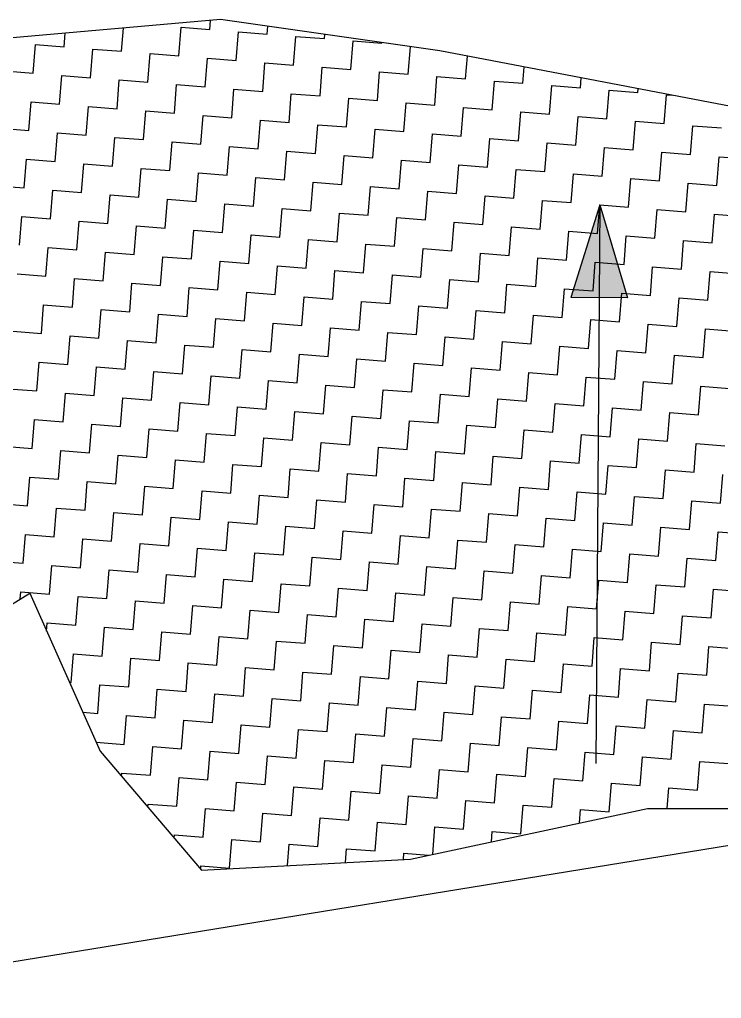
# Model space of a CAD drawing. Header units: metres. Extents: x 281680 to 283954, y 2020493 to 2022850.
# Drawn here: x 283385 to 283540.4, y 2020675.5 to 2020892.1 of the extents above; entities that cross this region are included whole.
import ezdxf

# ---------------------------------------------------------------- set-up
doc = ezdxf.new("R2010")
doc.units = ezdxf.units.M
doc.header["$MEASUREMENT"] = 0
doc.layers.add('POLY_HATCH', color=12, linetype='Continuous')
doc.layers.add('V_BOUND_LINE', color=7, linetype='Continuous')

msp = doc.modelspace()

# ---------------------------------------------------------------- hatches: boundary and pattern name
h = msp.add_hatch(color=256)
h.paths.add_polyline_path([(283513.32, 2020830.6), (283519.6, 2020830.55), (283513.47, 2020851.11)])
h.paths.add_polyline_path([(283513.47, 2020851.11), (283507.05, 2020830.64), (283513.32, 2020830.6)])

# ---------------------------------------------------------------- linework, layer by layer
for points in [[(283513.47, 2020851.11), (283507.05, 2020830.64)], [(283513.47, 2020851.11), (283512.57, 2020727.54)], [(283513.47, 2020851.11), (283519.6, 2020830.55)], [(283519.6, 2020830.55), (283507.05, 2020830.64)]]:
    msp.add_lwpolyline(points)
at = {"layer": 'POLY_HATCH'}
for p, q in [((283429.53, 2020892.11), (283367.48, 2020886.71)), ((283478.05, 2020885.18), (283429.53, 2020892.11)), ((283542.5, 2020872.89), (283478.05, 2020885.18)), ((283375.43, 2020757.96), (283387.26, 2020765.2)), ((283387.26, 2020765.2), (283402.87, 2020730.23)), ((283402.87, 2020730.23), (283425.31, 2020703.92)), ((283471.52, 2020706.37), (283523.99, 2020717.58)), ((283523.99, 2020717.58), (283549.55, 2020717.59)), ((283425.31, 2020703.92), (283471.52, 2020706.37))]:
    msp.add_line(p, q, dxfattribs=at)
at = {"layer": 'POLY_HATCH', "linetype": 'Continuous'}
for p, q in [((283427.14, 2020889.92), (283427.3, 2020891.92)), ((283407.6, 2020885.09), (283408.01, 2020890.24)), ((283420.29, 2020884.08), (283420.8, 2020890.43)), ((283420.8, 2020890.43), (283427.14, 2020889.92)), ((283439.84, 2020888.91), (283439.97, 2020890.62)), ((283394.9, 2020886.1), (283395.14, 2020889.12)), ((283432.99, 2020883.07), (283433.49, 2020889.42)), ((283433.49, 2020889.42), (283439.84, 2020888.91)), ((283445.68, 2020882.06), (283446.18, 2020888.4)), ((283446.18, 2020888.4), (283452.53, 2020887.9)), ((283452.53, 2020887.9), (283452.6, 2020888.82)), ((283388.05, 2020880.26), (283388.56, 2020886.61)), ((283388.56, 2020886.61), (283394.9, 2020886.1)), ((283400.75, 2020879.25), (283401.25, 2020885.6)), ((283401.25, 2020885.6), (283407.6, 2020885.09)), ((283458.37, 2020881.05), (283458.88, 2020887.39)), ((283458.88, 2020887.39), (283465.22, 2020886.89)), ((283465.22, 2020886.89), (283465.23, 2020887.01)), ((283471.07, 2020880.04), (283471.55, 2020886.11)), ((283413.44, 2020878.24), (283413.95, 2020884.59)), ((283413.95, 2020884.59), (283420.29, 2020884.08)), ((283426.13, 2020877.23), (283426.64, 2020883.58)), ((283426.64, 2020883.58), (283432.99, 2020883.07)), ((283483.76, 2020879.02), (283484.16, 2020884.02)), ((283438.83, 2020876.22), (283439.33, 2020882.56)), ((283439.33, 2020882.56), (283445.68, 2020882.06)), ((283451.52, 2020875.21), (283452.03, 2020881.55)), ((283452.03, 2020881.55), (283458.37, 2020881.05)), ((283496.45, 2020878.01), (283496.74, 2020881.62)), ((283381.71, 2020880.77), (283388.05, 2020880.26)), ((283393.89, 2020873.41), (283394.4, 2020879.76)), ((283394.4, 2020879.76), (283400.75, 2020879.25)), ((283464.21, 2020874.19), (283464.72, 2020880.54)), ((283464.72, 2020880.54), (283471.07, 2020880.04)), ((283476.91, 2020873.18), (283477.41, 2020879.53)), ((283477.41, 2020879.53), (283483.76, 2020879.02)), ((283509.15, 2020877), (283509.32, 2020879.22)), ((283406.59, 2020872.4), (283407.09, 2020878.75)), ((283407.09, 2020878.75), (283413.44, 2020878.24)), ((283419.28, 2020871.39), (283419.79, 2020877.73)), ((283419.79, 2020877.73), (283426.13, 2020877.23)), ((283489.6, 2020872.17), (283490.11, 2020878.52)), ((283490.11, 2020878.52), (283496.45, 2020878.01)), ((283502.29, 2020871.16), (283502.8, 2020877.51)), ((283502.8, 2020877.51), (283509.15, 2020877)), ((283521.84, 2020875.99), (283521.91, 2020876.82)), ((283431.97, 2020870.38), (283432.48, 2020876.72)), ((283432.48, 2020876.72), (283438.83, 2020876.22)), ((283444.67, 2020869.36), (283445.17, 2020875.71)), ((283445.17, 2020875.71), (283451.52, 2020875.21)), ((283457.36, 2020868.35), (283457.87, 2020874.7)), ((283457.87, 2020874.7), (283464.21, 2020874.19)), ((283514.99, 2020870.15), (283515.49, 2020876.5)), ((283515.49, 2020876.5), (283521.84, 2020875.99)), ((283527.68, 2020869.14), (283528.19, 2020875.48)), ((283528.19, 2020875.48), (283529.44, 2020875.38)), ((283387.04, 2020867.57), (283387.55, 2020873.92)), ((283387.55, 2020873.92), (283393.89, 2020873.41)), ((283399.73, 2020866.56), (283400.24, 2020872.9)), ((283400.24, 2020872.9), (283406.59, 2020872.4)), ((283470.05, 2020867.34), (283470.56, 2020873.69)), ((283470.56, 2020873.69), (283476.91, 2020873.18)), ((283482.75, 2020866.33), (283483.25, 2020872.68)), ((283483.25, 2020872.68), (283489.6, 2020872.17)), ((283412.43, 2020865.55), (283412.93, 2020871.89)), ((283412.93, 2020871.89), (283419.28, 2020871.39)), ((283425.12, 2020864.53), (283425.63, 2020870.88)), ((283425.63, 2020870.88), (283431.97, 2020870.38)), ((283495.44, 2020865.32), (283495.95, 2020871.67)), ((283495.95, 2020871.67), (283502.29, 2020871.16)), ((283508.14, 2020864.31), (283508.64, 2020870.65)), ((283508.64, 2020870.65), (283514.99, 2020870.15)), ((283380.69, 2020868.07), (283387.04, 2020867.57)), ((283437.82, 2020863.52), (283438.32, 2020869.87)), ((283438.32, 2020869.87), (283444.67, 2020869.36)), ((283450.51, 2020862.51), (283451.01, 2020868.86)), ((283451.01, 2020868.86), (283457.36, 2020868.35)), ((283520.83, 2020863.3), (283521.33, 2020869.64)), ((283521.33, 2020869.64), (283527.68, 2020869.14)), ((283533.52, 2020862.28), (283534.03, 2020868.63)), ((283534.03, 2020868.63), (283540.37, 2020868.13)), ((283392.88, 2020860.72), (283393.39, 2020867.06)), ((283393.39, 2020867.06), (283399.73, 2020866.56)), ((283405.58, 2020859.71), (283406.08, 2020866.05)), ((283406.08, 2020866.05), (283412.43, 2020865.55)), ((283463.2, 2020861.5), (283463.71, 2020867.85)), ((283463.71, 2020867.85), (283470.05, 2020867.34)), ((283475.9, 2020860.49), (283476.4, 2020866.84)), ((283476.4, 2020866.84), (283482.75, 2020866.33)), ((283418.27, 2020858.69), (283418.77, 2020865.04)), ((283418.77, 2020865.04), (283425.12, 2020864.53)), ((283430.96, 2020857.68), (283431.47, 2020864.03)), ((283431.47, 2020864.03), (283437.82, 2020863.52)), ((283488.59, 2020859.48), (283489.09, 2020865.82)), ((283489.09, 2020865.82), (283495.44, 2020865.32)), ((283501.28, 2020858.47), (283501.79, 2020864.81)), ((283501.79, 2020864.81), (283508.14, 2020864.31)), ((283513.98, 2020857.45), (283514.48, 2020863.8)), ((283514.48, 2020863.8), (283520.83, 2020863.3)), ((283443.66, 2020856.67), (283444.16, 2020863.02)), ((283444.16, 2020863.02), (283450.51, 2020862.51)), ((283456.35, 2020855.66), (283456.86, 2020862.01)), ((283456.86, 2020862.01), (283463.2, 2020861.5)), ((283526.67, 2020856.44), (283527.18, 2020862.79)), ((283527.18, 2020862.79), (283533.52, 2020862.28)), ((283539.36, 2020855.43), (283539.87, 2020861.78)), ((283539.87, 2020861.78), (283546.22, 2020861.27)), ((283386.03, 2020854.88), (283386.54, 2020861.22)), ((283386.54, 2020861.22), (283392.88, 2020860.72)), ((283398.72, 2020853.86), (283399.23, 2020860.21)), ((283399.23, 2020860.21), (283405.58, 2020859.71)), ((283469.04, 2020854.65), (283469.55, 2020860.99)), ((283469.55, 2020860.99), (283475.9, 2020860.49)), ((283481.74, 2020853.64), (283482.24, 2020859.98)), ((283482.24, 2020859.98), (283488.59, 2020859.48)), ((283411.42, 2020852.85), (283411.92, 2020859.2)), ((283411.92, 2020859.2), (283418.27, 2020858.69)), ((283424.11, 2020851.84), (283424.62, 2020858.19)), ((283424.62, 2020858.19), (283430.96, 2020857.68)), ((283494.43, 2020852.63), (283494.94, 2020858.97)), ((283494.94, 2020858.97), (283501.28, 2020858.47)), ((283507.12, 2020851.61), (283507.63, 2020857.96)), ((283507.63, 2020857.96), (283513.98, 2020857.45)), ((283379.68, 2020855.38), (283386.03, 2020854.88)), ((283436.8, 2020850.83), (283437.31, 2020857.18)), ((283437.31, 2020857.18), (283443.66, 2020856.67)), ((283449.5, 2020849.82), (283450, 2020856.17)), ((283450, 2020856.17), (283456.35, 2020855.66)), ((283462.19, 2020848.81), (283462.7, 2020855.15)), ((283462.7, 2020855.15), (283469.04, 2020854.65)), ((283519.82, 2020850.6), (283520.32, 2020856.95)), ((283520.32, 2020856.95), (283526.67, 2020856.44)), ((283532.51, 2020849.59), (283533.02, 2020855.94)), ((283533.02, 2020855.94), (283539.36, 2020855.43)), ((283391.87, 2020848.02), (283392.38, 2020854.37)), ((283392.38, 2020854.37), (283398.72, 2020853.86)), ((283404.56, 2020847.01), (283405.07, 2020853.36)), ((283405.07, 2020853.36), (283411.42, 2020852.85)), ((283474.88, 2020847.8), (283475.39, 2020854.14)), ((283475.39, 2020854.14), (283481.74, 2020853.64)), ((283487.58, 2020846.78), (283488.08, 2020853.13)), ((283488.08, 2020853.13), (283494.43, 2020852.63)), ((283417.26, 2020846), (283417.76, 2020852.35)), ((283417.76, 2020852.35), (283424.11, 2020851.84)), ((283429.95, 2020844.99), (283430.46, 2020851.34)), ((283430.46, 2020851.34), (283436.8, 2020850.83)), ((283500.27, 2020845.77), (283500.78, 2020852.12)), ((283500.78, 2020852.12), (283507.12, 2020851.61)), ((283512.96, 2020844.76), (283513.47, 2020851.11)), ((283513.47, 2020851.11), (283519.82, 2020850.6)), ((283442.64, 2020843.98), (283443.15, 2020850.32)), ((283443.15, 2020850.32), (283449.5, 2020849.82)), ((283455.34, 2020842.97), (283455.84, 2020849.31)), ((283455.84, 2020849.31), (283462.19, 2020848.81)), ((283525.66, 2020843.75), (283526.16, 2020850.1)), ((283526.16, 2020850.1), (283532.51, 2020849.59)), ((283538.35, 2020842.74), (283538.86, 2020849.09)), ((283538.86, 2020849.09), (283545.2, 2020848.58)), ((283385.02, 2020842.18), (283385.52, 2020848.53)), ((283385.52, 2020848.53), (283391.87, 2020848.02)), ((283397.71, 2020841.17), (283398.22, 2020847.52)), ((283398.22, 2020847.52), (283404.56, 2020847.01)), ((283410.41, 2020840.16), (283410.91, 2020846.51)), ((283410.91, 2020846.51), (283417.26, 2020846)), ((283468.03, 2020841.95), (283468.54, 2020848.3)), ((283468.54, 2020848.3), (283474.88, 2020847.8)), ((283480.73, 2020840.94), (283481.23, 2020847.29)), ((283481.23, 2020847.29), (283487.58, 2020846.78)), ((283423.1, 2020839.15), (283423.6, 2020845.49)), ((283423.6, 2020845.49), (283429.95, 2020844.99)), ((283435.79, 2020838.14), (283436.3, 2020844.48)), ((283436.3, 2020844.48), (283442.64, 2020843.98)), ((283493.42, 2020839.93), (283493.92, 2020846.28)), ((283493.92, 2020846.28), (283500.27, 2020845.77)), ((283506.11, 2020838.92), (283506.62, 2020845.27)), ((283506.62, 2020845.27), (283512.96, 2020844.76)), ((283518.81, 2020837.91), (283519.31, 2020844.26)), ((283519.31, 2020844.26), (283525.66, 2020843.75)), ((283448.49, 2020837.13), (283448.99, 2020843.47)), ((283448.99, 2020843.47), (283455.34, 2020842.97)), ((283461.18, 2020836.11), (283461.68, 2020842.46)), ((283461.68, 2020842.46), (283468.03, 2020841.95)), ((283531.5, 2020836.9), (283532.01, 2020843.24)), ((283532.01, 2020843.24), (283538.35, 2020842.74)), ((283390.86, 2020835.33), (283391.36, 2020841.68)), ((283391.36, 2020841.68), (283397.71, 2020841.17)), ((283403.55, 2020834.32), (283404.06, 2020840.67)), ((283404.06, 2020840.67), (283410.41, 2020840.16)), ((283473.87, 2020835.1), (283474.38, 2020841.45)), ((283474.38, 2020841.45), (283480.73, 2020840.94)), ((283486.57, 2020834.09), (283487.07, 2020840.44)), ((283487.07, 2020840.44), (283493.42, 2020839.93)), ((283416.25, 2020833.31), (283416.75, 2020839.65)), ((283416.75, 2020839.65), (283423.1, 2020839.15)), ((283428.94, 2020832.3), (283429.45, 2020838.64)), ((283429.45, 2020838.64), (283435.79, 2020838.14)), ((283499.26, 2020833.08), (283499.77, 2020839.43)), ((283499.77, 2020839.43), (283506.11, 2020838.92)), ((283511.95, 2020832.07), (283512.46, 2020838.41)), ((283512.46, 2020838.41), (283518.81, 2020837.91)), ((283384.51, 2020835.84), (283390.86, 2020835.33)), ((283441.63, 2020831.28), (283442.14, 2020837.63)), ((283442.14, 2020837.63), (283448.49, 2020837.13)), ((283454.33, 2020830.27), (283454.83, 2020836.62)), ((283454.83, 2020836.62), (283461.18, 2020836.11)), ((283467.02, 2020829.26), (283467.53, 2020835.61)), ((283467.53, 2020835.61), (283473.87, 2020835.1)), ((283524.65, 2020831.06), (283525.15, 2020837.4)), ((283525.15, 2020837.4), (283531.5, 2020836.9)), ((283537.34, 2020830.04), (283537.85, 2020836.39)), ((283537.85, 2020836.39), (283544.19, 2020835.89)), ((283396.7, 2020828.48), (283397.21, 2020834.82)), ((283397.21, 2020834.82), (283403.55, 2020834.32)), ((283409.39, 2020827.47), (283409.9, 2020833.81)), ((283409.9, 2020833.81), (283416.25, 2020833.31)), ((283479.71, 2020828.25), (283480.22, 2020834.6)), ((283480.22, 2020834.6), (283486.57, 2020834.09)), ((283492.41, 2020827.24), (283492.91, 2020833.58)), ((283492.91, 2020833.58), (283499.26, 2020833.08)), ((283422.09, 2020826.45), (283422.59, 2020832.8)), ((283422.59, 2020832.8), (283428.94, 2020832.3)), ((283434.78, 2020825.44), (283435.29, 2020831.79)), ((283435.29, 2020831.79), (283441.63, 2020831.28)), ((283505.1, 2020826.23), (283505.61, 2020832.57)), ((283505.61, 2020832.57), (283511.95, 2020832.07)), ((283517.79, 2020825.22), (283518.3, 2020831.56)), ((283518.3, 2020831.56), (283524.65, 2020831.06)), ((283447.47, 2020824.43), (283447.98, 2020830.78)), ((283447.98, 2020830.78), (283454.33, 2020830.27)), ((283460.17, 2020823.42), (283460.67, 2020829.77)), ((283460.67, 2020829.77), (283467.02, 2020829.26)), ((283530.49, 2020824.2), (283530.99, 2020830.55)), ((283530.99, 2020830.55), (283537.34, 2020830.04)), ((283389.85, 2020822.64), (283390.35, 2020828.98)), ((283390.35, 2020828.98), (283396.7, 2020828.48)), ((283402.54, 2020821.62), (283403.05, 2020827.97)), ((283403.05, 2020827.97), (283409.39, 2020827.47)), ((283415.23, 2020820.61), (283415.74, 2020826.96)), ((283415.74, 2020826.96), (283422.09, 2020826.45)), ((283472.86, 2020822.41), (283473.37, 2020828.76)), ((283473.37, 2020828.76), (283479.71, 2020828.25)), ((283485.55, 2020821.4), (283486.06, 2020827.74)), ((283486.06, 2020827.74), (283492.41, 2020827.24)), ((283427.93, 2020819.6), (283428.43, 2020825.95)), ((283428.43, 2020825.95), (283434.78, 2020825.44)), ((283440.62, 2020818.59), (283441.13, 2020824.94)), ((283441.13, 2020824.94), (283447.47, 2020824.43)), ((283498.25, 2020820.39), (283498.75, 2020826.73)), ((283498.75, 2020826.73), (283505.1, 2020826.23)), ((283510.94, 2020819.37), (283511.45, 2020825.72)), ((283511.45, 2020825.72), (283517.79, 2020825.22)), ((283383.5, 2020823.14), (283389.85, 2020822.64)), ((283453.32, 2020817.58), (283453.82, 2020823.93)), ((283453.82, 2020823.93), (283460.17, 2020823.42)), ((283466.01, 2020816.57), (283466.51, 2020822.91)), ((283466.51, 2020822.91), (283472.86, 2020822.41)), ((283523.64, 2020818.36), (283524.14, 2020824.71)), ((283524.14, 2020824.71), (283530.49, 2020824.2)), ((283536.33, 2020817.35), (283536.83, 2020823.7)), ((283536.83, 2020823.7), (283543.18, 2020823.19)), ((283395.69, 2020815.78), (283396.19, 2020822.13)), ((283396.19, 2020822.13), (283402.54, 2020821.62)), ((283408.38, 2020814.77), (283408.89, 2020821.12)), ((283408.89, 2020821.12), (283415.23, 2020820.61)), ((283478.7, 2020815.56), (283479.21, 2020821.9)), ((283479.21, 2020821.9), (283485.55, 2020821.4)), ((283491.4, 2020814.54), (283491.9, 2020820.89)), ((283491.9, 2020820.89), (283498.25, 2020820.39)), ((283421.08, 2020813.76), (283421.58, 2020820.11)), ((283421.58, 2020820.11), (283427.93, 2020819.6)), ((283433.77, 2020812.75), (283434.27, 2020819.1)), ((283434.27, 2020819.1), (283440.62, 2020818.59)), ((283504.09, 2020813.53), (283504.6, 2020819.88)), ((283504.6, 2020819.88), (283510.94, 2020819.37)), ((283516.78, 2020812.52), (283517.29, 2020818.87)), ((283517.29, 2020818.87), (283523.64, 2020818.36)), ((283388.84, 2020809.94), (283389.34, 2020816.29)), ((283389.34, 2020816.29), (283395.69, 2020815.78)), ((283446.46, 2020811.74), (283446.97, 2020818.08)), ((283446.97, 2020818.08), (283453.32, 2020817.58)), ((283459.16, 2020810.73), (283459.66, 2020817.07)), ((283459.66, 2020817.07), (283466.01, 2020816.57)), ((283529.48, 2020811.51), (283529.98, 2020817.86)), ((283529.98, 2020817.86), (283536.33, 2020817.35)), ((283401.53, 2020808.93), (283402.04, 2020815.28)), ((283402.04, 2020815.28), (283408.38, 2020814.77)), ((283414.22, 2020807.92), (283414.73, 2020814.27)), ((283414.73, 2020814.27), (283421.08, 2020813.76)), ((283471.85, 2020809.72), (283472.36, 2020816.06)), ((283472.36, 2020816.06), (283478.7, 2020815.56)), ((283484.54, 2020808.7), (283485.05, 2020815.05)), ((283485.05, 2020815.05), (283491.4, 2020814.54)), ((283497.24, 2020807.69), (283497.74, 2020814.04)), ((283497.74, 2020814.04), (283504.09, 2020813.53)), ((283426.92, 2020806.91), (283427.42, 2020813.26)), ((283427.42, 2020813.26), (283433.77, 2020812.75)), ((283439.61, 2020805.9), (283440.12, 2020812.24)), ((283440.12, 2020812.24), (283446.46, 2020811.74)), ((283509.93, 2020806.68), (283510.44, 2020813.03)), ((283510.44, 2020813.03), (283516.78, 2020812.52)), ((283522.62, 2020805.67), (283523.13, 2020812.02)), ((283523.13, 2020812.02), (283529.48, 2020811.51)), ((283382.49, 2020810.45), (283388.84, 2020809.94)), ((283452.3, 2020804.89), (283452.81, 2020811.23)), ((283452.81, 2020811.23), (283459.16, 2020810.73)), ((283465, 2020803.87), (283465.5, 2020810.22)), ((283465.5, 2020810.22), (283471.85, 2020809.72)), ((283535.32, 2020804.66), (283535.82, 2020811)), ((283535.82, 2020811), (283542.17, 2020810.5)), ((283394.68, 2020803.09), (283395.18, 2020809.44)), ((283395.18, 2020809.44), (283401.53, 2020808.93)), ((283407.37, 2020802.08), (283407.88, 2020808.43)), ((283407.88, 2020808.43), (283414.22, 2020807.92)), ((283477.69, 2020802.86), (283478.2, 2020809.21)), ((283478.2, 2020809.21), (283484.54, 2020808.7)), ((283490.38, 2020801.85), (283490.89, 2020808.2)), ((283490.89, 2020808.2), (283497.24, 2020807.69)), ((283420.06, 2020801.07), (283420.57, 2020807.41)), ((283420.57, 2020807.41), (283426.92, 2020806.91)), ((283432.76, 2020800.06), (283433.26, 2020806.4)), ((283433.26, 2020806.4), (283439.61, 2020805.9)), ((283445.45, 2020799.04), (283445.96, 2020805.39)), ((283445.96, 2020805.39), (283452.3, 2020804.89)), ((283503.08, 2020800.84), (283503.58, 2020807.19)), ((283503.58, 2020807.19), (283509.93, 2020806.68)), ((283515.77, 2020799.83), (283516.28, 2020806.18)), ((283516.28, 2020806.18), (283522.62, 2020805.67)), ((283387.82, 2020797.25), (283388.33, 2020803.6)), ((283388.33, 2020803.6), (283394.68, 2020803.09)), ((283458.14, 2020798.03), (283458.65, 2020804.38)), ((283458.65, 2020804.38), (283465, 2020803.87)), ((283470.84, 2020797.02), (283471.34, 2020803.37)), ((283471.34, 2020803.37), (283477.69, 2020802.86)), ((283528.47, 2020798.82), (283528.97, 2020805.16)), ((283528.97, 2020805.16), (283535.32, 2020804.66)), ((283400.52, 2020796.24), (283401.02, 2020802.58)), ((283401.02, 2020802.58), (283407.37, 2020802.08)), ((283413.21, 2020795.23), (283413.72, 2020801.57)), ((283413.72, 2020801.57), (283420.06, 2020801.07)), ((283483.53, 2020796.01), (283484.04, 2020802.36)), ((283484.04, 2020802.36), (283490.38, 2020801.85)), ((283496.23, 2020795), (283496.73, 2020801.35)), ((283496.73, 2020801.35), (283503.08, 2020800.84)), ((283425.91, 2020794.21), (283426.41, 2020800.56)), ((283426.41, 2020800.56), (283432.76, 2020800.06)), ((283438.6, 2020793.2), (283439.1, 2020799.55)), ((283439.1, 2020799.55), (283445.45, 2020799.04)), ((283508.92, 2020793.99), (283509.42, 2020800.33)), ((283509.42, 2020800.33), (283515.77, 2020799.83)), ((283521.61, 2020792.98), (283522.12, 2020799.32)), ((283522.12, 2020799.32), (283528.47, 2020798.82)), ((283381.48, 2020797.75), (283387.82, 2020797.25)), ((283393.67, 2020790.4), (283394.17, 2020796.74)), ((283394.17, 2020796.74), (283400.52, 2020796.24)), ((283451.29, 2020792.19), (283451.8, 2020798.54)), ((283451.8, 2020798.54), (283458.14, 2020798.03)), ((283463.99, 2020791.18), (283464.49, 2020797.53)), ((283464.49, 2020797.53), (283470.84, 2020797.02)), ((283534.31, 2020791.96), (283534.81, 2020798.31)), ((283534.81, 2020798.31), (283541.16, 2020797.81)), ((283406.36, 2020789.39), (283406.87, 2020795.73)), ((283406.87, 2020795.73), (283413.21, 2020795.23)), ((283419.05, 2020788.37), (283419.56, 2020794.72)), ((283419.56, 2020794.72), (283425.91, 2020794.21)), ((283476.68, 2020790.17), (283477.19, 2020796.52)), ((283477.19, 2020796.52), (283483.53, 2020796.01)), ((283489.37, 2020789.16), (283489.88, 2020795.5)), ((283489.88, 2020795.5), (283496.23, 2020795)), ((283502.07, 2020788.15), (283502.57, 2020794.49)), ((283502.57, 2020794.49), (283508.92, 2020793.99)), ((283431.75, 2020787.36), (283432.25, 2020793.71)), ((283432.25, 2020793.71), (283438.6, 2020793.2)), ((283444.44, 2020786.35), (283444.95, 2020792.7)), ((283444.95, 2020792.7), (283451.29, 2020792.19)), ((283514.76, 2020787.13), (283515.27, 2020793.48)), ((283515.27, 2020793.48), (283521.61, 2020792.98)), ((283527.45, 2020786.12), (283527.96, 2020792.47)), ((283527.96, 2020792.47), (283534.31, 2020791.96)), ((283386.81, 2020784.56), (283387.32, 2020790.9)), ((283387.32, 2020790.9), (283393.67, 2020790.4)), ((283457.13, 2020785.34), (283457.64, 2020791.69)), ((283457.64, 2020791.69), (283463.99, 2020791.18)), ((283469.83, 2020784.33), (283470.33, 2020790.67)), ((283470.33, 2020790.67), (283476.68, 2020790.17)), ((283540.15, 2020785.11), (283540.65, 2020791.46)), ((283399.51, 2020783.54), (283400.01, 2020789.89)), ((283400.01, 2020789.89), (283406.36, 2020789.39)), ((283412.2, 2020782.53), (283412.71, 2020788.88)), ((283412.71, 2020788.88), (283419.05, 2020788.37)), ((283482.52, 2020783.32), (283483.03, 2020789.66)), ((283483.03, 2020789.66), (283489.37, 2020789.16)), ((283495.21, 2020782.31), (283495.72, 2020788.65)), ((283495.72, 2020788.65), (283502.07, 2020788.15)), ((283424.89, 2020781.52), (283425.4, 2020787.87)), ((283425.4, 2020787.87), (283431.75, 2020787.36)), ((283437.59, 2020780.51), (283438.09, 2020786.86)), ((283438.09, 2020786.86), (283444.44, 2020786.35)), ((283450.28, 2020779.5), (283450.79, 2020785.85)), ((283450.79, 2020785.85), (283457.13, 2020785.34)), ((283507.91, 2020781.29), (283508.41, 2020787.64)), ((283508.41, 2020787.64), (283514.76, 2020787.13)), ((283520.6, 2020780.28), (283521.11, 2020786.63)), ((283521.11, 2020786.63), (283527.45, 2020786.12)), ((283380.47, 2020785.06), (283386.81, 2020784.56)), ((283392.65, 2020777.7), (283393.16, 2020784.05)), ((283393.16, 2020784.05), (283399.51, 2020783.54)), ((283462.97, 2020778.49), (283463.48, 2020784.83)), ((283463.48, 2020784.83), (283469.83, 2020784.33)), ((283475.67, 2020777.48), (283476.17, 2020783.82)), ((283476.17, 2020783.82), (283482.52, 2020783.32)), ((283533.29, 2020779.27), (283533.8, 2020785.62)), ((283533.8, 2020785.62), (283540.15, 2020785.11)), ((283405.35, 2020776.69), (283405.85, 2020783.04)), ((283405.85, 2020783.04), (283412.2, 2020782.53)), ((283418.04, 2020775.68), (283418.55, 2020782.03)), ((283418.55, 2020782.03), (283424.89, 2020781.52)), ((283488.36, 2020776.46), (283488.87, 2020782.81)), ((283488.87, 2020782.81), (283495.21, 2020782.31)), ((283501.06, 2020775.45), (283501.56, 2020781.8)), ((283501.56, 2020781.8), (283507.91, 2020781.29)), ((283430.73, 2020774.67), (283431.24, 2020781.02)), ((283431.24, 2020781.02), (283437.59, 2020780.51)), ((283443.43, 2020773.66), (283443.93, 2020780)), ((283443.93, 2020780), (283450.28, 2020779.5)), ((283513.75, 2020774.44), (283514.25, 2020780.79)), ((283514.25, 2020780.79), (283520.6, 2020780.28)), ((283526.44, 2020773.43), (283526.95, 2020779.78)), ((283526.95, 2020779.78), (283533.29, 2020779.27)), ((283385.8, 2020771.86), (283386.31, 2020778.21)), ((283386.31, 2020778.21), (283392.65, 2020777.7)), ((283398.5, 2020770.85), (283399, 2020777.2)), ((283399, 2020777.2), (283405.35, 2020776.69)), ((283456.12, 2020772.65), (283456.63, 2020778.99)), ((283456.63, 2020778.99), (283462.97, 2020778.49)), ((283468.82, 2020771.63), (283469.32, 2020777.98)), ((283469.32, 2020777.98), (283475.67, 2020777.48)), ((283539.14, 2020772.42), (283539.64, 2020778.77)), ((283539.64, 2020778.77), (283545.99, 2020778.26)), ((283411.19, 2020769.84), (283411.69, 2020776.19)), ((283411.69, 2020776.19), (283418.04, 2020775.68)), ((283423.88, 2020768.83), (283424.39, 2020775.17)), ((283424.39, 2020775.17), (283430.73, 2020774.67)), ((283481.51, 2020770.62), (283482.01, 2020776.97)), ((283482.01, 2020776.97), (283488.36, 2020776.46)), ((283494.2, 2020769.61), (283494.71, 2020775.96)), ((283494.71, 2020775.96), (283501.06, 2020775.45)), ((283506.9, 2020768.6), (283507.4, 2020774.95)), ((283507.4, 2020774.95), (283513.75, 2020774.44)), ((283436.58, 2020767.82), (283437.08, 2020774.16)), ((283437.08, 2020774.16), (283443.43, 2020773.66)), ((283449.27, 2020766.8), (283449.78, 2020773.15)), ((283449.78, 2020773.15), (283456.12, 2020772.65)), ((283519.59, 2020767.59), (283520.1, 2020773.94)), ((283520.1, 2020773.94), (283526.44, 2020773.43)), ((283532.28, 2020766.58), (283532.79, 2020772.92)), ((283532.79, 2020772.92), (283539.14, 2020772.42)), ((283379.46, 2020772.37), (283385.8, 2020771.86)), ((283391.64, 2020765.01), (283392.15, 2020771.36)), ((283392.15, 2020771.36), (283398.5, 2020770.85)), ((283461.96, 2020765.79), (283462.47, 2020772.14)), ((283462.47, 2020772.14), (283468.82, 2020771.63)), ((283474.66, 2020764.78), (283475.16, 2020771.13)), ((283475.16, 2020771.13), (283481.51, 2020770.62)), ((283404.34, 2020764), (283404.84, 2020770.34)), ((283404.84, 2020770.34), (283411.19, 2020769.84)), ((283417.03, 2020762.99), (283417.54, 2020769.33)), ((283417.54, 2020769.33), (283423.88, 2020768.83)), ((283487.35, 2020763.77), (283487.86, 2020770.12)), ((283487.86, 2020770.12), (283494.2, 2020769.61)), ((283500.04, 2020762.76), (283500.55, 2020769.11)), ((283500.55, 2020769.11), (283506.9, 2020768.6)), ((283429.72, 2020761.98), (283430.23, 2020768.32)), ((283430.23, 2020768.32), (283436.58, 2020767.82)), ((283442.42, 2020760.96), (283442.92, 2020767.31)), ((283442.92, 2020767.31), (283449.27, 2020766.8)), ((283455.11, 2020759.95), (283455.62, 2020766.3)), ((283455.62, 2020766.3), (283461.96, 2020765.79)), ((283512.74, 2020761.75), (283513.24, 2020768.09)), ((283513.24, 2020768.09), (283519.59, 2020767.59)), ((283525.43, 2020760.74), (283525.94, 2020767.08)), ((283525.94, 2020767.08), (283532.28, 2020766.58)), ((283385.17, 2020763.92), (283385.3, 2020765.52)), ((283385.3, 2020765.52), (283391.64, 2020765.01)), ((283397.48, 2020758.16), (283397.99, 2020764.5)), ((283397.99, 2020764.5), (283404.34, 2020764)), ((283467.8, 2020758.94), (283468.31, 2020765.29)), ((283468.31, 2020765.29), (283474.66, 2020764.78)), ((283480.5, 2020757.93), (283481, 2020764.28)), ((283481, 2020764.28), (283487.35, 2020763.77)), ((283538.12, 2020759.72), (283538.63, 2020766.07)), ((283538.63, 2020766.07), (283544.98, 2020765.57)), ((283410.18, 2020757.15), (283410.68, 2020763.49)), ((283410.68, 2020763.49), (283417.03, 2020762.99)), ((283422.87, 2020756.13), (283423.38, 2020762.48)), ((283423.38, 2020762.48), (283429.72, 2020761.98)), ((283493.19, 2020756.92), (283493.7, 2020763.26)), ((283493.7, 2020763.26), (283500.04, 2020762.76)), ((283505.88, 2020755.91), (283506.39, 2020762.25)), ((283506.39, 2020762.25), (283512.74, 2020761.75)), ((283435.56, 2020755.12), (283436.07, 2020761.47)), ((283436.07, 2020761.47), (283442.42, 2020760.96)), ((283448.26, 2020754.11), (283448.76, 2020760.46)), ((283448.76, 2020760.46), (283455.11, 2020759.95)), ((283518.58, 2020754.9), (283519.08, 2020761.24)), ((283519.08, 2020761.24), (283525.43, 2020760.74)), ((283531.27, 2020753.88), (283531.78, 2020760.23)), ((283531.78, 2020760.23), (283538.12, 2020759.72)), ((283390.99, 2020756.83), (283391.14, 2020758.66)), ((283391.14, 2020758.66), (283397.48, 2020758.16)), ((283403.33, 2020751.3), (283403.83, 2020757.65)), ((283403.83, 2020757.65), (283410.18, 2020757.15)), ((283460.95, 2020753.1), (283461.46, 2020759.45)), ((283461.46, 2020759.45), (283467.8, 2020758.94)), ((283473.65, 2020752.09), (283474.15, 2020758.44)), ((283474.15, 2020758.44), (283480.5, 2020757.93)), ((283416.02, 2020750.29), (283416.52, 2020756.64)), ((283416.52, 2020756.64), (283422.87, 2020756.13)), ((283428.71, 2020749.28), (283429.22, 2020755.63)), ((283429.22, 2020755.63), (283435.56, 2020755.12)), ((283486.34, 2020751.08), (283486.84, 2020757.42)), ((283486.84, 2020757.42), (283493.19, 2020756.92)), ((283499.03, 2020750.07), (283499.54, 2020756.41)), ((283499.54, 2020756.41), (283505.88, 2020755.91)), ((283441.41, 2020748.27), (283441.91, 2020754.62)), ((283441.91, 2020754.62), (283448.26, 2020754.11)), ((283454.1, 2020747.26), (283454.6, 2020753.61)), ((283454.6, 2020753.61), (283460.95, 2020753.1)), ((283511.73, 2020749.05), (283512.23, 2020755.4)), ((283512.23, 2020755.4), (283518.58, 2020754.9)), ((283524.42, 2020748.04), (283524.93, 2020754.39)), ((283524.93, 2020754.39), (283531.27, 2020753.88)), ((283537.11, 2020747.03), (283537.62, 2020753.38)), ((283537.62, 2020753.38), (283543.97, 2020752.87)), ((283396.47, 2020745.46), (283396.98, 2020751.81)), ((283396.98, 2020751.81), (283403.33, 2020751.3)), ((283466.79, 2020746.25), (283467.3, 2020752.59)), ((283467.3, 2020752.59), (283473.65, 2020752.09)), ((283479.49, 2020745.24), (283479.99, 2020751.58)), ((283479.99, 2020751.58), (283486.34, 2020751.08)), ((283409.17, 2020744.45), (283409.67, 2020750.8)), ((283409.67, 2020750.8), (283416.02, 2020750.29)), ((283421.86, 2020743.44), (283422.37, 2020749.79)), ((283422.37, 2020749.79), (283428.71, 2020749.28)), ((283492.18, 2020744.22), (283492.69, 2020750.57)), ((283492.69, 2020750.57), (283499.03, 2020750.07)), ((283504.87, 2020743.21), (283505.38, 2020749.56)), ((283505.38, 2020749.56), (283511.73, 2020749.05)), ((283434.55, 2020742.43), (283435.06, 2020748.78)), ((283435.06, 2020748.78), (283441.41, 2020748.27)), ((283447.25, 2020741.42), (283447.75, 2020747.76)), ((283447.75, 2020747.76), (283454.1, 2020747.26)), ((283517.57, 2020742.2), (283518.07, 2020748.55)), ((283518.07, 2020748.55), (283524.42, 2020748.04)), ((283530.26, 2020741.19), (283530.77, 2020747.54)), ((283530.77, 2020747.54), (283537.11, 2020747.03)), ((283396.05, 2020745.5), (283396.47, 2020745.46)), ((283402.31, 2020738.61), (283402.82, 2020744.96)), ((283402.82, 2020744.96), (283409.17, 2020744.45)), ((283459.94, 2020740.41), (283460.45, 2020746.75)), ((283460.45, 2020746.75), (283466.79, 2020746.25)), ((283472.63, 2020739.39), (283473.14, 2020745.74)), ((283473.14, 2020745.74), (283479.49, 2020745.24)), ((283485.33, 2020738.38), (283485.83, 2020744.73)), ((283485.83, 2020744.73), (283492.18, 2020744.22)), ((283415.01, 2020737.6), (283415.51, 2020743.95)), ((283415.51, 2020743.95), (283421.86, 2020743.44)), ((283427.7, 2020736.59), (283428.21, 2020742.93)), ((283428.21, 2020742.93), (283434.55, 2020742.43)), ((283498.02, 2020737.37), (283498.53, 2020743.72)), ((283498.53, 2020743.72), (283504.87, 2020743.21)), ((283510.71, 2020736.36), (283511.22, 2020742.71)), ((283511.22, 2020742.71), (283517.57, 2020742.2)), ((283440.39, 2020735.58), (283440.9, 2020741.92)), ((283440.9, 2020741.92), (283447.25, 2020741.42)), ((283453.09, 2020734.57), (283453.59, 2020740.91)), ((283453.59, 2020740.91), (283459.94, 2020740.41)), ((283523.41, 2020735.35), (283523.91, 2020741.7)), ((283523.91, 2020741.7), (283530.26, 2020741.19)), ((283536.1, 2020734.34), (283536.61, 2020740.68)), ((283536.61, 2020740.68), (283542.95, 2020740.18)), ((283399.01, 2020738.87), (283402.31, 2020738.61)), ((283465.78, 2020733.55), (283466.29, 2020739.9)), ((283466.29, 2020739.9), (283472.63, 2020739.39)), ((283478.47, 2020732.54), (283478.98, 2020738.89)), ((283478.98, 2020738.89), (283485.33, 2020738.38)), ((283408.15, 2020731.76), (283408.66, 2020738.11)), ((283408.66, 2020738.11), (283415.01, 2020737.6)), ((283420.85, 2020730.75), (283421.35, 2020737.09)), ((283421.35, 2020737.09), (283427.7, 2020736.59)), ((283433.54, 2020729.74), (283434.05, 2020736.08)), ((283434.05, 2020736.08), (283440.39, 2020735.58)), ((283491.17, 2020731.53), (283491.67, 2020737.88)), ((283491.67, 2020737.88), (283498.02, 2020737.37)), ((283503.86, 2020730.52), (283504.37, 2020736.87)), ((283504.37, 2020736.87), (283510.71, 2020736.36)), ((283446.24, 2020728.72), (283446.74, 2020735.07)), ((283446.74, 2020735.07), (283453.09, 2020734.57)), ((283458.93, 2020727.71), (283459.43, 2020734.06)), ((283459.43, 2020734.06), (283465.78, 2020733.55)), ((283516.56, 2020729.51), (283517.06, 2020735.85)), ((283517.06, 2020735.85), (283523.41, 2020735.35)), ((283529.25, 2020728.5), (283529.75, 2020734.84)), ((283529.75, 2020734.84), (283536.1, 2020734.34)), ((283401.97, 2020732.25), (283408.15, 2020731.76)), ((283471.62, 2020726.7), (283472.13, 2020733.05)), ((283472.13, 2020733.05), (283478.47, 2020732.54)), ((283484.32, 2020725.69), (283484.82, 2020732.04)), ((283484.82, 2020732.04), (283491.17, 2020731.53)), ((283414, 2020724.91), (283414.5, 2020731.25)), ((283414.5, 2020731.25), (283420.85, 2020730.75)), ((283426.69, 2020723.89), (283427.19, 2020730.24)), ((283427.19, 2020730.24), (283433.54, 2020729.74)), ((283497.01, 2020724.68), (283497.52, 2020731.03)), ((283497.52, 2020731.03), (283503.86, 2020730.52)), ((283509.7, 2020723.67), (283510.21, 2020730.01)), ((283510.21, 2020730.01), (283516.56, 2020729.51)), ((283439.38, 2020722.88), (283439.89, 2020729.23)), ((283439.89, 2020729.23), (283446.24, 2020728.72)), ((283452.08, 2020721.87), (283452.58, 2020728.22)), ((283452.58, 2020728.22), (283458.93, 2020727.71)), ((283522.4, 2020722.66), (283522.9, 2020729)), ((283522.9, 2020729), (283529.25, 2020728.5)), ((283535.09, 2020721.64), (283535.6, 2020727.99)), ((283535.6, 2020727.99), (283541.94, 2020727.49)), ((283407.59, 2020724.7), (283407.65, 2020725.41)), ((283407.65, 2020725.41), (283414, 2020724.91)), ((283464.77, 2020720.86), (283465.28, 2020727.21)), ((283465.28, 2020727.21), (283471.62, 2020726.7)), ((283477.46, 2020719.85), (283477.97, 2020726.2)), ((283477.97, 2020726.2), (283484.32, 2020725.69)), ((283490.16, 2020718.84), (283490.66, 2020725.18)), ((283490.66, 2020725.18), (283497.01, 2020724.68)), ((283419.84, 2020718.05), (283420.34, 2020724.4)), ((283420.34, 2020724.4), (283426.69, 2020723.89)), ((283432.53, 2020717.04), (283433.04, 2020723.39)), ((283433.04, 2020723.39), (283439.38, 2020722.88)), ((283502.85, 2020717.83), (283503.36, 2020724.17)), ((283503.36, 2020724.17), (283509.7, 2020723.67)), ((283515.54, 2020716.81), (283516.05, 2020723.16)), ((283516.05, 2020723.16), (283522.4, 2020722.66)), ((283445.22, 2020716.03), (283445.73, 2020722.38)), ((283445.73, 2020722.38), (283452.08, 2020721.87)), ((283457.92, 2020715.02), (283458.42, 2020721.37)), ((283458.42, 2020721.37), (283464.77, 2020720.86)), ((283528.38, 2020717.58), (283528.74, 2020722.15)), ((283528.74, 2020722.15), (283535.09, 2020721.64)), ((283470.61, 2020714.01), (283471.12, 2020720.35)), ((283471.12, 2020720.35), (283477.46, 2020719.85)), ((283483.3, 2020713), (283483.81, 2020719.34)), ((283483.81, 2020719.34), (283490.16, 2020718.84)), ((283413.43, 2020717.85), (283413.49, 2020718.56)), ((283413.49, 2020718.56), (283419.84, 2020718.05)), ((283425.68, 2020711.2), (283426.18, 2020717.55)), ((283426.18, 2020717.55), (283432.53, 2020717.04)), ((283438.37, 2020710.19), (283438.88, 2020716.54)), ((283438.88, 2020716.54), (283445.22, 2020716.03)), ((283496, 2020711.98), (283496.5, 2020718.33)), ((283496.5, 2020718.33), (283502.85, 2020717.83)), ((283508.96, 2020714.37), (283509.2, 2020717.32)), ((283509.2, 2020717.32), (283515.54, 2020716.81)), ((283451.06, 2020709.18), (283451.57, 2020715.53)), ((283451.57, 2020715.53), (283457.92, 2020715.02)), ((283463.76, 2020708.17), (283464.26, 2020714.51)), ((283464.26, 2020714.51), (283470.61, 2020714.01)), ((283476.47, 2020707.43), (283476.96, 2020713.5)), ((283476.96, 2020713.5), (283483.3, 2020713)), ((283489.47, 2020710.21), (283489.65, 2020712.49)), ((283489.65, 2020712.49), (283496, 2020711.98)), ((283419.27, 2020711), (283419.33, 2020711.71)), ((283419.33, 2020711.71), (283425.68, 2020711.2)), ((283431.52, 2020704.35), (283432.02, 2020710.7)), ((283432.02, 2020710.7), (283438.37, 2020710.19)), ((283444.34, 2020704.93), (283444.72, 2020709.68)), ((283444.72, 2020709.68), (283451.06, 2020709.18)), ((283457.17, 2020705.61), (283457.41, 2020708.67)), ((283457.41, 2020708.67), (283463.76, 2020708.17)), ((283470, 2020706.29), (283470.11, 2020707.66)), ((283470.11, 2020707.66), (283475.53, 2020707.23)), ((283425.12, 2020704.15), (283425.17, 2020704.85)), ((283425.17, 2020704.85), (283431.52, 2020704.35))]:
    msp.add_line(p, q, dxfattribs=at)
at = {"layer": 'V_BOUND_LINE'}
msp.add_line((283333.29, 2020675.55), (283618.68, 2020721.84), dxfattribs=at)

doc.saveas('drawing.dxf')
